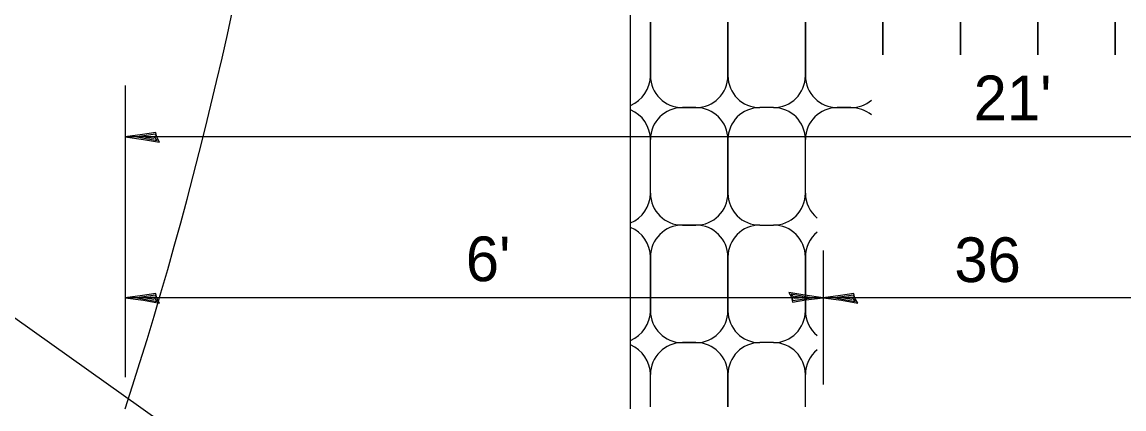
# Model space of a CAD drawing. Extents: x 0 to 2.83, y -0.08 to 1.83.
# Drawn here: x 0.5706 to 0.8581, y 0.9952 to 1.0962 of the extents above; entities that cross this region are included whole.
import ezdxf

# ---------------------------------------------------------------- set-up
doc = ezdxf.new("R2010")
doc.units = 0
for name, color, linetype in [('RD_Pr_Roadway_Dimensions', 7, 'Continuous'), ('RD_Pr_Roadway_Notes', 7, 'Continuous'), ('SH_General_Details', 7, 'Continuous')]:
    doc.layers.add(name, color=color, linetype=linetype)

msp = doc.modelspace()

# ---------------------------------------------------------------- linework, layer by layer
at = {"layer": 'RD_Pr_Roadway_Dimensions'}
for p, q in [((0.5974778025416627, 1.0796005887190498), (0.5974778025416627, 1.0035005887153245)), ((1.229067802534808, 1.0662255887190497), (0.5974778025416627, 1.0662255887190497)), ((0.7796194692118064, 1.036587255398432), (0.7796194692118064, 1.0015372553865112)), ((0.7796194692118064, 1.0242222553888953), (0.5974778025416627, 1.0242222553888953)), ((0.8679528025453881, 1.0242222553888953), (0.7796194692118064, 1.0242222553888953))]:
    msp.add_line(p, q, dxfattribs=at)
for points in [[(0.6057428025467292, 1.0661039220492041), (0.6054644692210451, 1.0673489220539725), (0.601971135881354, 1.066812255382786), (0.5974778025416627, 1.0662255887190497), (0.6022744692033127, 1.065562255382786), (0.6064778025416627, 1.064817255397389), (0.6057428025467292, 1.0661039220492041), (0.6053728025419608, 1.0669272553923226), (0.6004961358768836, 1.066220588723818), (0.6058261358803109, 1.0652755887309706), (0.6050394692091242, 1.0663339220481611), (0.6028011358840362, 1.0661889220672345), (0.6049544692104653, 1.0658605887296295)], [(0.6057428025467292, 1.0241005887190497), (0.6054644692210451, 1.025345588723818), (0.601971135881354, 1.0248089220526315), (0.5974778025416627, 1.0242222553888953), (0.6022744692033127, 1.0235589220526315), (0.6064778025416627, 1.0228139220672345), (0.6057428025467292, 1.0241005887190497), (0.6053728025419608, 1.0249239220621682), (0.6004961358768836, 1.0242172553936637), (0.6058261358803109, 1.0232722554008162), (0.6050394692091242, 1.0243305887180068), (0.6028011358840362, 1.0241855887177087), (0.6049544692104653, 1.0238572553994751)], [(0.77135446920674, 1.0243455887238182), (0.7716328025525406, 1.023102255384127), (0.7751261358721152, 1.0236372553902364), (0.7796194692118064, 1.0242222553888953), (0.7748211358850792, 1.0248872553902364), (0.7706194692118064, 1.0256322553950048), (0.77135446920674, 1.0243455887238182), (0.7717244692115084, 1.0235239220658934), (0.7766011358765855, 1.0242322553994752), (0.7712711358731583, 1.0251739220621683), (0.772057802544345, 1.0241155887248612), (0.774296135869433, 1.024258922060082), (0.7721411358779267, 1.024587255398432)], [(0.7878844692176178, 1.0241005887190497), (0.7876061358718172, 1.025345588723818), (0.7841128025514975, 1.0248089220526315), (0.7796194692118064, 1.0242222553888953), (0.7844161358742013, 1.0235589220526315), (0.7886194692118064, 1.0228139220672345), (0.7878844692176178, 1.0241005887190497), (0.7875144692128494, 1.0249239220621682), (0.7826378025477723, 1.0242172553936637), (0.7879678025511995, 1.0232722554008162), (0.7871811358792677, 1.0243305887180068), (0.7849428025348082, 1.0241855887177087), (0.787096135881354, 1.0238572553994751)]]:
    msp.add_lwpolyline(points, dxfattribs=at)
at = {"layer": 'RD_Pr_Roadway_Notes'}
msp.add_line((0.52865113586839, 1.047345588723818), (0.6190428025392786, 0.9832039220529295), dxfattribs=at)
at = {"layer": 'SH_General_Details'}
for p, q in [((0.7292994692189589, 0.9951789220573998), (0.7292994692189589, 1.3961255887153243)), ((0.7345344692138925, 1.096208922048161), (0.7345344692138925, 1.082192255397389)), ((0.7345344692138925, 1.082192255397389), (0.7345344692138925, 1.096208922048161)), ((0.7547511358721152, 1.096208922048161), (0.7547511358721152, 1.082192255397389)), ((0.7547511358721152, 1.082192255397389), (0.7547511358721152, 1.096208922048161)), ((0.7749678025511995, 1.096208922048161), (0.7749678025511995, 1.082192255397389)), ((0.7749678025511995, 1.082192255397389), (0.7749678025511995, 1.096208922048161)), ((0.7951844692094222, 1.096208922048161), (0.7951844692094222, 1.0876705887320137)), ((0.7951844692094222, 1.0876705887320137), (0.7951844692094222, 1.096208922048161)), ((0.8154011358683899, 1.096208922048161), (0.8154011358683899, 1.0876705887320137)), ((0.8154011358683899, 1.0876705887320137), (0.8154011358683899, 1.096208922048161)), ((0.8356178025467291, 1.096208922048161), (0.8356178025467291, 1.0876705887320137)), ((0.8356178025467291, 1.0876705887320137), (0.8356178025467291, 1.096208922048161)), ((0.8558344692056968, 1.096208922048161), (0.8558344692056968, 1.0876705887320137)), ((0.8558344692056968, 1.0876705887320137), (0.8558344692056968, 1.096208922048161)), ((0.7428678025467291, 1.0738589220645525), (0.7464178025392786, 1.0738589220645525)), ((0.7464178025392786, 1.0738589220645525), (0.7428678025467291, 1.0738589220645525)), ((0.7666344692176178, 1.0738589220645525), (0.7630844692056968, 1.0738589220645525)), ((0.7666344692176178, 1.0738589220645525), (0.7630844692056968, 1.0738589220645525)), ((0.7868511358765855, 1.0738589220645525), (0.7833011358840362, 1.0738589220645525)), ((0.7833011358840362, 1.0738589220645525), (0.7868511358765855, 1.0738589220645525)), ((0.7345344692138925, 1.051508922060082), (0.7345344692138925, 1.0655255887309707)), ((0.7345344692138925, 1.051508922060082), (0.7345344692138925, 1.0655255887309707)), ((0.7345344692138925, 1.051508922060082), (0.7345344692138925, 1.0655255887309707)), ((0.7547511358721152, 1.051508922060082), (0.7547511358721152, 1.0655255887309707)), ((0.7547511358721152, 1.0655255887309707), (0.7547511358721152, 1.051508922060082)), ((0.7547511358721152, 1.0655255887309707), (0.7547511358721152, 1.051508922060082)), ((0.7749678025511995, 1.051508922060082), (0.7749678025511995, 1.0655255887309707)), ((0.7749678025511995, 1.051508922060082), (0.7749678025511995, 1.0655255887309707)), ((0.7749678025511995, 1.051508922060082), (0.7749678025511995, 1.0655255887309707)), ((0.7428678025467291, 1.0431755887272454), (0.7464178025392786, 1.0431755887272454)), ((0.7428678025467291, 1.0431755887272454), (0.7464178025392786, 1.0431755887272454)), ((0.7464178025392786, 1.0431755887272454), (0.7428678025467291, 1.0431755887272454)), ((0.7630844692056968, 1.0431755887272454), (0.7666344692176178, 1.0431755887272454)), ((0.7630844692056968, 1.0431755887272454), (0.7666344692176178, 1.0431755887272454)), ((0.7345344692138925, 1.0348422553936638), (0.7345344692138925, 1.020825588722775)), ((0.7345344692138925, 1.020825588722775), (0.7345344692138925, 1.0348422553936638)), ((0.7547511358721152, 1.0348422553936638), (0.7547511358721152, 1.020825588722775)), ((0.7547511358721152, 1.020825588722775), (0.7547511358721152, 1.0348422553936638)), ((0.7749678025511995, 1.0348422553936638), (0.7749678025511995, 1.020825588722775)), ((0.7749678025511995, 1.020825588722775), (0.7749678025511995, 1.0348422553936638)), ((0.7464178025392786, 1.0124922553899385), (0.7428678025467291, 1.0124922553899385)), ((0.7428678025467291, 1.0124922553899385), (0.7464178025392786, 1.0124922553899385)), ((0.7666344692176178, 1.0124922553899385), (0.7630844692056968, 1.0124922553899385)), ((0.7666344692176178, 1.0124922553899385), (0.7630844692056968, 1.0124922553899385)), ((0.7345344692138925, 0.9957472553851701), (0.7345344692138925, 1.0041589220563567)), ((0.7345344692138925, 0.9957472553851701), (0.7345344692138925, 1.0041589220563567)), ((0.7345344692138925, 0.9957472553851701), (0.7345344692138925, 1.0041589220563567)), ((0.7547511358721152, 0.9957472553851701), (0.7547511358721152, 1.0041589220563567)), ((0.7547511358721152, 1.0041589220563567), (0.7547511358721152, 0.9957472553851701)), ((0.7547511358721152, 1.0041589220563567), (0.7547511358721152, 0.9957472553851701)), ((0.7749678025511995, 0.9957472553851701), (0.7749678025511995, 1.0041589220563567)), ((0.7749678025511995, 0.9957472553851701), (0.7749678025511995, 1.0041589220563567)), ((0.7749678025511995, 0.9957472553851701), (0.7749678025511995, 1.0041589220563567))]:
    msp.add_line(p, q, dxfattribs=at)
for centre, radius, start, end in [((-0.4253468175070389, 1.3268834254148103), 1.0752650921392504, 342.0319944444444, 3.623391666666656), ((0.7262004661424055, 1.0821930048863089), 0.008333333333333331, 291.82668333333334, 360), ((0.742867132809569, 1.0821930048863089), 0.008333333333333331, 180, 270), ((0.7464171328214899, 1.0821930048863089), 0.008333333333333331, 270, 360), ((0.7630837994879082, 1.0821930048863089), 0.008333333333333331, 180, 270), ((0.7666337994797126, 1.0821930048863089), 0.008333333333333331, 270, 360), ((0.7833004661468759, 1.0821930048863089), 0.008333333333333331, 180, 270), ((0.7868504661587968, 1.0821930048863089), 0.008333333333333331, 270, 309.7023972222222), ((0.7262004661424055, 1.0655263382198907), 0.008333333333333331, 0, 68.17331666666666), ((0.742867132809569, 1.0655263382198907), 0.008333333333333331, 90, 180), ((0.7464171328214899, 1.0655263382198907), 0.008333333333333331, 0, 90), ((0.7630837994879082, 1.0655263382198907), 0.008333333333333331, 90, 180), ((0.7666337994797126, 1.0655263382198907), 0.008333333333333331, 0, 90), ((0.7833004661468759, 1.0655263382198907), 0.008333333333333331, 90, 180), ((0.7868504661587968, 1.0655263382198907), 0.008333333333333331, 50.297602777777776, 90), ((0.7262004661424055, 1.051509671549002), 0.008333333333333331, 291.82668333333334, 360), ((0.742867132809569, 1.051509671549002), 0.008333333333333331, 180, 270), ((0.7464171328214899, 1.051509671549002), 0.008333333333333331, 270, 360), ((0.7630837994879082, 1.051509671549002), 0.008333333333333331, 180, 270), ((0.7666337994797126, 1.051509671549002), 0.008333333333333331, 270, 360), ((0.7833004661468759, 1.051509671549002), 0.008333333333333331, 180, 231.05309166666666), ((0.7262004661424055, 1.0348430048825836), 0.008333333333333331, 0, 68.17331666666666), ((0.742867132809569, 1.0348430048825836), 0.008333333333333331, 90, 180), ((0.7464171328214899, 1.0348430048825836), 0.008333333333333331, 0, 90), ((0.7630837994879082, 1.0348430048825836), 0.008333333333333331, 90, 180), ((0.7666337994797126, 1.0348430048825836), 0.008333333333333331, 0, 90), ((0.7833004661468759, 1.0348430048825836), 0.008333333333333331, 128.94690833333334, 180), ((0.7262004661424055, 1.020826338211695), 0.008333333333333331, 291.82668333333334, 360), ((0.742867132809569, 1.020826338211695), 0.008333333333333331, 180, 270), ((0.7464171328214899, 1.020826338211695), 0.008333333333333331, 270, 360), ((0.7630837994879082, 1.020826338211695), 0.008333333333333331, 180, 270), ((0.7666337994797126, 1.020826338211695), 0.008333333333333331, 270, 360), ((0.7833004661468759, 1.020826338211695), 0.008333333333333331, 180, 231.05309166666666), ((0.742867132809569, 1.0041596715452767), 0.008333333333333331, 90, 180), ((0.7464171328214899, 1.0041596715452767), 0.008333333333333331, 0, 90), ((0.7630837994879082, 1.0041596715452767), 0.008333333333333331, 90, 180), ((0.7666337994797126, 1.0041596715452767), 0.008333333333333331, 0, 90), ((0.7262004661424055, 1.0041596715452767), 0.008333333333333331, 0, 68.17331666666666), ((0.7833004661468759, 1.0041596715452767), 0.008333333333333331, 128.94690833333334, 180)]:
    msp.add_arc(centre, radius, start, end, dxfattribs=at)

# ---------------------------------------------------------------- texts
at = {"layer": 'RD_Pr_Roadway_Dimensions'}
for s, p in [("21'", (0.8188566918536067, 1.0705689220624661)), ("6'", (0.68636525269464, 1.0285439220669366)), ('36', (0.8138330132637359, 1.028317255397389))]:
    msp.add_text(s, height=0.011666669999999999, dxfattribs=at).set_placement(p)

doc.saveas('drawing.dxf')
